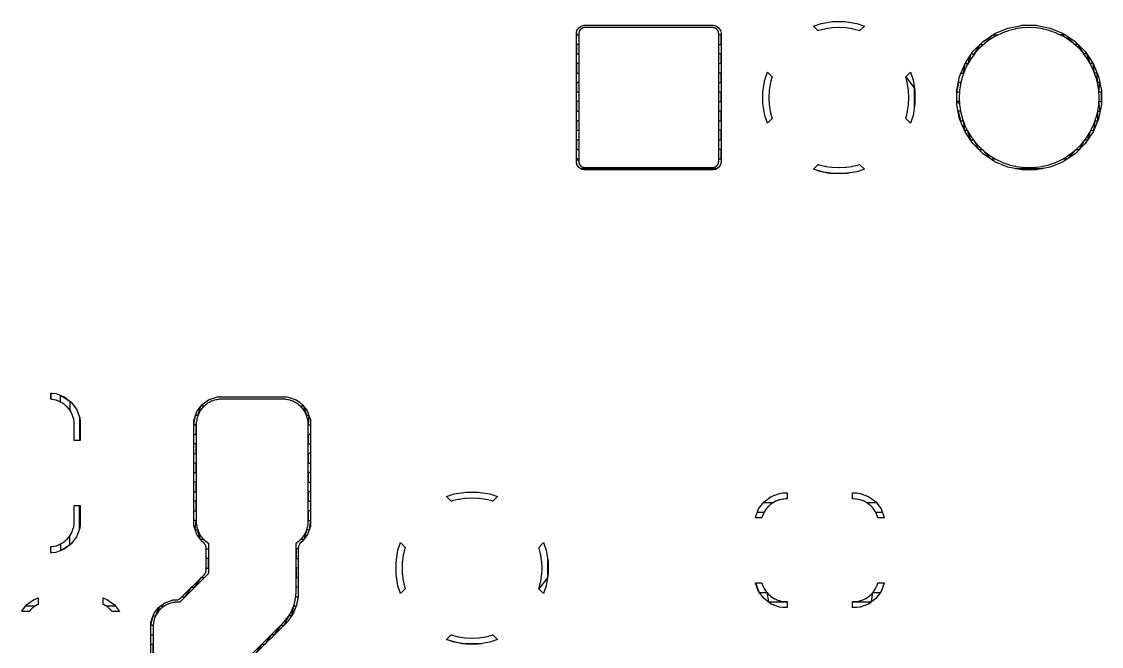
# Model space of a CAD drawing. Header units: metres. Extents: x 141.3 to 191.2, y -114.6 to -61.8.
# Drawn here: x 153.93 to 168.35, y -70.64 to -62.3 of the extents above; entities that cross this region are included whole.
import ezdxf

# ---------------------------------------------------------------- set-up
doc = ezdxf.new("R2010")
doc.units = ezdxf.units.M

msp = doc.modelspace()

# ---------------------------------------------------------------- linework, layer by layer
for points in [[(164.505, -62.357), (164.608, -62.323), (164.766, -62.298), (164.926, -62.298), (165.084, -62.323), (165.187, -62.357), (165.123, -62.42), (165.121, -62.42), (165.121, -62.42), (165.12, -62.419), (165.118, -62.418), (165.115, -62.418), (165.113, -62.417), (165.032, -62.397), (165.03, -62.396), (165.028, -62.396), (165.026, -62.396), (165.024, -62.395), (164.942, -62.383), (164.94, -62.383), (164.938, -62.383), (164.936, -62.382), (164.933, -62.382), (164.85, -62.378), (164.848, -62.378), (164.846, -62.378), (164.844, -62.378), (164.842, -62.378), (164.759, -62.382), (164.756, -62.382), (164.754, -62.383), (164.752, -62.383), (164.75, -62.383), (164.668, -62.395), (164.666, -62.396), (164.664, -62.396), (164.662, -62.396), (164.66, -62.397), (164.579, -62.417), (164.577, -62.418), (164.575, -62.418), (164.573, -62.419), (164.571, -62.42), (164.569, -62.42), (164.505, -62.357)], [(161.34, -62.452), (161.342, -62.445), (161.347, -62.418), (161.373, -62.38), (161.411, -62.354), (161.43, -62.35), (161.445, -62.347), (163.167, -62.347), (163.188, -62.352), (163.201, -62.354), (163.239, -62.38), (163.265, -62.418), (163.272, -62.452), (163.272, -64.174), (163.265, -64.208), (163.252, -64.227), (163.243, -64.24), (163.239, -64.246), (163.201, -64.272), (163.167, -64.279), (161.445, -64.279), (161.411, -64.272), (161.373, -64.246), (161.347, -64.208), (161.34, -64.174), (161.34, -62.452), (161.34, -62.475), (161.371, -62.475), (161.371, -62.602), (161.34, -62.602), (161.34, -62.73), (161.371, -62.73), (161.371, -62.857), (161.34, -62.857), (161.34, -62.985), (161.371, -62.985), (161.371, -63.112), (161.34, -63.112), (161.34, -63.24), (161.371, -63.24), (161.371, -63.367), (161.34, -63.367), (161.34, -63.495), (161.371, -63.495), (161.371, -63.622), (161.34, -63.622), (161.34, -63.75), (161.371, -63.75), (161.371, -63.877), (161.34, -63.877), (161.34, -64.005), (161.371, -64.005), (161.371, -64.132), (161.34, -64.132), (161.371, -64.163), (161.371, -64.165), (161.371, -64.167), (161.371, -64.169), (161.371, -64.171), (161.372, -64.173), (161.372, -64.175), (161.372, -64.178), (161.373, -64.18), (161.373, -64.182), (161.374, -64.184), (161.374, -64.186), (161.375, -64.188), (161.375, -64.19), (161.376, -64.192), (161.377, -64.194), (161.377, -64.196), (161.378, -64.197), (161.379, -64.199), (161.38, -64.201), (161.381, -64.203), (161.382, -64.205), (161.383, -64.207), (161.384, -64.208), (161.385, -64.21), (161.387, -64.212), (161.388, -64.214), (161.389, -64.215), (161.39, -64.217), (161.392, -64.219), (161.393, -64.22), (161.394, -64.222), (161.396, -64.223), (161.397, -64.225), (161.399, -64.226), (161.4, -64.227), (161.402, -64.229), (161.404, -64.23), (161.405, -64.231), (161.407, -64.232), (161.409, -64.234), (161.411, -64.235), (161.412, -64.236), (161.414, -64.237), (161.416, -64.238), (161.418, -64.239), (161.42, -64.24), (161.422, -64.241), (161.423, -64.242), (161.425, -64.242), (161.427, -64.243), (161.429, -64.244), (161.431, -64.244), (161.433, -64.245), (161.435, -64.245), (161.437, -64.246), (161.439, -64.246), (161.441, -64.247), (161.444, -64.247), (161.446, -64.247), (161.448, -64.248), (161.45, -64.248), (161.452, -64.248), (161.454, -64.248), (161.456, -64.248), (163.156, -64.248), (163.158, -64.248), (163.16, -64.248), (163.162, -64.248), (163.164, -64.248), (163.166, -64.247), (163.168, -64.247), (163.171, -64.247), (163.173, -64.246), (163.175, -64.246), (163.177, -64.245), (163.179, -64.245), (163.181, -64.244), (163.183, -64.244), (163.185, -64.243), (163.187, -64.242), (163.189, -64.242), (163.19, -64.241), (163.192, -64.24), (163.194, -64.239), (163.196, -64.238), (163.198, -64.237), (163.2, -64.236), (163.201, -64.235), (163.203, -64.234), (163.205, -64.232), (163.207, -64.231), (163.208, -64.23), (163.21, -64.229), (163.212, -64.227), (163.213, -64.226), (163.215, -64.225), (163.216, -64.223), (163.218, -64.222), (163.219, -64.22), (163.22, -64.219), (163.222, -64.217), (163.223, -64.215), (163.224, -64.214), (163.225, -64.212), (163.227, -64.21), (163.228, -64.208), (163.229, -64.207), (163.23, -64.205), (163.231, -64.203), (163.232, -64.201), (163.233, -64.199), (163.234, -64.197), (163.235, -64.196), (163.235, -64.194), (163.236, -64.192), (163.237, -64.19), (163.237, -64.188), (163.238, -64.186), (163.238, -64.184), (163.239, -64.182), (163.239, -64.18), (163.24, -64.178), (163.24, -64.175), (163.24, -64.173), (163.241, -64.171), (163.241, -64.169), (163.241, -64.167), (163.241, -64.165), (163.241, -64.163), (163.241, -62.463), (163.241, -62.461), (163.241, -62.459), (163.241, -62.457), (163.241, -62.455), (163.24, -62.453), (163.24, -62.451), (163.24, -62.448), (163.239, -62.446), (163.239, -62.444), (163.238, -62.442), (163.238, -62.44), (163.237, -62.438), (163.237, -62.436), (163.236, -62.434), (163.235, -62.432), (163.235, -62.43), (163.234, -62.429), (163.233, -62.427), (163.232, -62.425), (163.231, -62.423), (163.23, -62.421), (163.229, -62.419), (163.228, -62.418), (163.227, -62.416), (163.225, -62.414), (163.224, -62.412), (163.223, -62.411), (163.222, -62.409), (163.22, -62.407), (163.219, -62.406), (163.218, -62.404), (163.216, -62.403), (163.215, -62.401), (163.213, -62.4), (163.212, -62.399), (163.21, -62.397), (163.208, -62.396), (163.207, -62.395), (163.205, -62.394), (163.203, -62.392), (163.201, -62.391), (163.2, -62.39), (163.198, -62.389), (163.196, -62.388), (163.194, -62.387), (163.192, -62.386), (163.19, -62.385), (163.189, -62.384), (163.187, -62.384), (163.185, -62.383), (163.183, -62.382), (163.181, -62.382), (163.179, -62.381), (163.177, -62.381), (163.175, -62.38), (163.173, -62.38), (163.171, -62.379), (163.168, -62.379), (163.166, -62.379), (163.164, -62.378), (163.162, -62.378), (163.16, -62.378), (163.158, -62.378), (163.156, -62.378), (161.456, -62.378), (161.454, -62.378), (161.452, -62.378), (161.45, -62.378), (161.448, -62.378), (161.446, -62.379), (161.444, -62.379), (161.441, -62.379), (161.439, -62.38), (161.437, -62.38), (161.435, -62.381), (161.433, -62.381), (161.431, -62.382), (161.429, -62.382), (161.427, -62.383), (161.425, -62.384), (161.423, -62.384), (161.422, -62.385), (161.42, -62.386), (161.418, -62.387), (161.416, -62.388), (161.414, -62.389), (161.412, -62.39), (161.411, -62.391), (161.409, -62.392), (161.407, -62.394), (161.405, -62.395), (161.404, -62.396), (161.402, -62.397), (161.4, -62.399), (161.399, -62.4), (161.397, -62.401), (161.396, -62.403), (161.394, -62.404), (161.393, -62.406), (161.392, -62.407), (161.39, -62.409), (161.389, -62.411), (161.388, -62.412), (161.387, -62.414), (161.385, -62.416), (161.384, -62.418), (161.383, -62.419), (161.382, -62.421), (161.381, -62.423), (161.38, -62.425), (161.379, -62.427), (161.378, -62.429), (161.377, -62.43), (161.377, -62.432), (161.376, -62.434), (161.375, -62.436), (161.375, -62.438), (161.374, -62.44), (161.374, -62.442), (161.373, -62.444), (161.373, -62.446), (161.372, -62.448), (161.372, -62.451), (161.372, -62.453), (161.371, -62.455), (161.371, -62.457), (161.371, -62.459), (161.371, -62.461), (161.371, -62.463), (161.371, -64.163)], [(166.473, -63.112), (166.441, -63.112), (166.42, -63.218), (166.458, -63.031), (166.53, -62.856), (166.636, -62.698), (166.771, -62.563), (166.929, -62.457), (167.104, -62.385), (167.266, -62.353), (167.291, -62.347), (167.481, -62.347), (167.513, -62.354), (167.668, -62.385), (167.843, -62.457), (167.928, -62.514), (168.001, -62.563), (168.136, -62.698), (168.242, -62.856), (168.314, -63.031), (168.352, -63.218), (168.352, -63.408), (168.314, -63.595), (168.242, -63.77), (168.136, -63.928), (168.001, -64.063), (167.843, -64.169), (167.668, -64.241), (167.481, -64.279), (167.291, -64.279), (167.104, -64.241), (166.929, -64.169), (166.771, -64.063), (166.636, -63.928), (166.53, -63.77), (166.458, -63.595), (166.42, -63.408), (166.42, -63.218), (166.42, -63.24), (166.454, -63.24)], [(166.454, -63.367), (166.42, -63.367), (166.455, -63.4), (166.455, -63.403), (166.456, -63.405), (166.456, -63.407), (166.456, -63.409), (166.468, -63.491), (166.469, -63.493), (166.469, -63.495), (166.469, -63.497), (166.47, -63.499), (166.49, -63.58), (166.491, -63.582), (166.491, -63.584), (166.492, -63.586), (166.493, -63.588), (166.521, -63.667), (166.521, -63.669), (166.522, -63.671), (166.523, -63.673), (166.524, -63.675), (166.56, -63.75), (166.56, -63.752), (166.561, -63.754), (166.562, -63.756), (166.563, -63.757), (166.606, -63.829), (166.607, -63.831), (166.609, -63.832), (166.61, -63.834), (166.611, -63.836), (166.661, -63.903), (166.662, -63.905), (166.663, -63.906), (166.665, -63.908), (166.666, -63.909), (166.722, -63.971), (166.723, -63.973), (166.725, -63.974), (166.726, -63.976), (166.728, -63.977), (166.79, -64.033), (166.791, -64.034), (166.793, -64.036), (166.794, -64.037), (166.796, -64.038), (166.863, -64.088), (166.865, -64.089), (166.867, -64.09), (166.868, -64.092), (166.87, -64.093), (166.942, -64.136), (166.943, -64.137), (166.945, -64.138), (166.947, -64.139), (166.949, -64.139), (167.024, -64.175), (167.026, -64.176), (167.028, -64.177), (167.03, -64.178), (167.032, -64.178), (167.111, -64.206), (167.111, -64.206), (167.112, -64.207), (167.114, -64.208), (167.117, -64.208), (167.119, -64.209), (167.2, -64.229), (167.202, -64.23), (167.204, -64.23), (167.206, -64.23), (167.208, -64.231), (167.29, -64.243), (167.292, -64.243), (167.294, -64.243), (167.296, -64.244), (167.299, -64.244), (167.382, -64.248), (167.384, -64.248), (167.386, -64.248), (167.388, -64.248), (167.39, -64.248), (167.473, -64.244), (167.476, -64.244), (167.478, -64.243), (167.48, -64.243), (167.482, -64.243), (167.564, -64.231), (167.566, -64.23), (167.568, -64.23), (167.57, -64.23), (167.572, -64.229), (167.653, -64.209), (167.655, -64.208), (167.657, -64.208), (167.659, -64.207), (167.661, -64.206), (167.74, -64.178), (167.742, -64.178), (167.744, -64.177), (167.746, -64.176), (167.748, -64.175), (167.823, -64.139), (167.825, -64.139), (167.827, -64.138), (167.829, -64.137), (167.83, -64.136), (167.902, -64.093), (167.904, -64.092), (167.905, -64.09), (167.907, -64.089), (167.909, -64.088), (167.976, -64.038), (167.978, -64.037), (167.979, -64.036), (167.981, -64.034), (167.982, -64.033), (168.044, -63.977), (168.046, -63.976), (168.047, -63.974), (168.049, -63.973), (168.05, -63.971), (168.106, -63.909), (168.107, -63.908), (168.109, -63.906), (168.11, -63.905), (168.111, -63.903), (168.161, -63.836), (168.162, -63.834), (168.163, -63.832), (168.165, -63.831), (168.166, -63.829), (168.209, -63.757), (168.21, -63.756), (168.211, -63.754), (168.212, -63.752), (168.212, -63.75), (168.248, -63.675), (168.249, -63.673), (168.25, -63.671), (168.251, -63.669), (168.251, -63.667), (168.279, -63.588), (168.279, -63.588), (168.279, -63.588), (168.28, -63.586), (168.281, -63.584), (168.281, -63.582), (168.282, -63.58), (168.302, -63.499), (168.303, -63.497), (168.303, -63.495), (168.303, -63.493), (168.304, -63.491), (168.316, -63.409), (168.316, -63.407), (168.316, -63.405), (168.317, -63.403), (168.317, -63.4), (168.321, -63.317), (168.321, -63.315), (168.321, -63.313), (168.321, -63.311), (168.321, -63.309), (168.317, -63.226), (168.317, -63.223), (168.316, -63.221), (168.316, -63.219), (168.316, -63.217), (168.304, -63.135), (168.303, -63.133), (168.303, -63.131), (168.303, -63.129), (168.302, -63.127), (168.282, -63.046), (168.281, -63.044), (168.281, -63.042), (168.28, -63.04), (168.279, -63.038), (168.251, -62.959), (168.251, -62.957), (168.25, -62.955), (168.249, -62.953), (168.248, -62.951), (168.212, -62.876), (168.212, -62.874), (168.211, -62.872), (168.21, -62.87), (168.209, -62.869), (168.166, -62.797), (168.165, -62.795), (168.163, -62.794), (168.162, -62.792), (168.161, -62.79), (168.111, -62.723), (168.11, -62.721), (168.109, -62.72), (168.107, -62.718), (168.106, -62.717), (168.05, -62.655), (168.049, -62.653), (168.047, -62.652), (168.046, -62.65), (168.044, -62.649), (167.982, -62.593), (167.981, -62.592), (167.979, -62.59), (167.978, -62.589), (167.976, -62.588), (167.909, -62.538), (167.907, -62.537), (167.905, -62.536), (167.904, -62.534), (167.902, -62.533), (167.83, -62.49), (167.829, -62.489), (167.827, -62.488), (167.825, -62.487), (167.823, -62.487), (167.748, -62.451), (167.746, -62.45), (167.744, -62.449), (167.742, -62.448), (167.74, -62.448), (167.661, -62.42), (167.661, -62.42), (167.661, -62.42), (167.659, -62.419), (167.657, -62.418), (167.655, -62.418), (167.653, -62.417), (167.572, -62.397), (167.57, -62.396), (167.568, -62.396), (167.566, -62.396), (167.564, -62.395), (167.482, -62.383), (167.48, -62.383), (167.478, -62.383), (167.476, -62.382), (167.473, -62.382), (167.39, -62.378), (167.388, -62.378), (167.386, -62.378), (167.384, -62.378), (167.382, -62.378), (167.299, -62.382), (167.296, -62.382), (167.294, -62.383), (167.292, -62.383), (167.29, -62.383), (167.208, -62.395), (167.206, -62.396), (167.204, -62.396), (167.202, -62.396), (167.2, -62.397), (167.119, -62.417), (167.117, -62.418), (167.115, -62.418), (167.113, -62.419), (167.111, -62.42), (167.032, -62.448), (167.03, -62.448), (167.028, -62.449), (167.026, -62.45), (167.024, -62.451), (166.949, -62.487), (166.947, -62.487), (166.945, -62.488), (166.943, -62.489), (166.942, -62.49), (166.87, -62.533), (166.868, -62.534), (166.867, -62.536), (166.865, -62.537), (166.863, -62.538), (166.796, -62.588), (166.794, -62.589), (166.793, -62.59), (166.791, -62.592), (166.79, -62.593), (166.728, -62.649), (166.726, -62.65), (166.725, -62.652), (166.723, -62.653), (166.722, -62.655), (166.666, -62.717), (166.665, -62.718), (166.663, -62.72), (166.662, -62.721), (166.661, -62.723), (166.611, -62.79), (166.61, -62.792), (166.609, -62.794), (166.607, -62.795), (166.606, -62.797), (166.563, -62.869), (166.562, -62.87), (166.561, -62.872), (166.56, -62.874), (166.56, -62.876), (166.524, -62.951), (166.523, -62.953), (166.522, -62.955), (166.521, -62.957), (166.521, -62.959), (166.493, -63.038), (166.493, -63.038), (166.492, -63.039), (166.491, -63.041), (166.491, -63.044), (166.49, -63.046), (166.47, -63.127), (166.469, -63.129), (166.469, -63.131), (166.469, -63.133), (166.468, -63.135), (166.456, -63.217), (166.456, -63.219), (166.456, -63.221), (166.455, -63.223), (166.455, -63.226), (166.451, -63.309), (166.451, -63.311), (166.451, -63.313), (166.451, -63.315), (166.451, -63.317), (166.455, -63.4)], [(163.241, -64.132), (163.272, -64.132), (163.272, -64.005), (163.241, -64.005), (163.241, -63.877), (163.272, -63.877), (163.272, -63.75), (163.241, -63.75), (163.241, -63.622), (163.272, -63.622), (163.272, -63.495), (163.241, -63.495), (163.241, -63.367), (163.272, -63.367), (163.272, -63.24), (163.241, -63.24), (163.241, -63.112), (163.272, -63.112), (163.272, -62.985), (163.241, -62.985), (163.241, -62.857), (163.272, -62.857), (163.272, -62.73), (163.241, -62.73), (163.241, -62.602), (163.272, -62.602), (163.272, -62.475), (163.241, -62.475)], [(166.477, -62.985), (166.511, -62.985), (166.53, -62.857), (166.57, -62.857), (166.614, -62.73), (166.656, -62.73), (166.731, -62.602), (166.779, -62.602), (166.902, -62.475), (166.973, -62.475)], [(167.835, -64.132), (167.897, -64.132), (168.013, -64.005), (168.059, -64.005), (168.13, -63.877), (168.17, -63.877), (168.212, -63.75), (168.25, -63.75), (168.267, -63.622), (168.303, -63.622), (168.303, -63.495), (168.334, -63.495), (168.318, -63.367), (168.352, -63.367), (168.352, -63.24), (168.318, -63.24), (168.331, -63.112), (168.299, -63.112), (168.295, -62.985), (168.261, -62.985), (168.242, -62.857), (168.202, -62.857), (168.158, -62.73), (168.116, -62.73), (168.041, -62.602), (167.993, -62.602), (167.87, -62.475), (167.799, -62.475)], [(163.89, -63.654), (163.856, -63.551), (163.831, -63.393), (163.831, -63.233), (163.856, -63.075), (163.89, -62.972), (163.953, -63.036), (163.953, -63.038), (163.953, -63.038), (163.953, -63.038), (163.952, -63.04), (163.951, -63.042), (163.951, -63.044), (163.95, -63.046), (163.93, -63.127), (163.929, -63.129), (163.929, -63.131), (163.929, -63.133), (163.928, -63.135), (163.916, -63.217), (163.916, -63.219), (163.916, -63.221), (163.915, -63.223), (163.915, -63.226), (163.911, -63.309), (163.911, -63.311), (163.911, -63.313), (163.911, -63.315), (163.911, -63.317), (163.915, -63.4), (163.915, -63.403), (163.916, -63.405), (163.916, -63.407), (163.916, -63.409), (163.928, -63.491), (163.929, -63.493), (163.929, -63.495), (163.929, -63.497), (163.93, -63.499), (163.95, -63.58), (163.951, -63.582), (163.951, -63.584), (163.952, -63.586), (163.953, -63.588), (163.953, -63.59), (163.89, -63.654)], [(165.739, -63.036), (165.802, -62.972), (165.836, -63.075), (165.859, -63.223), (165.86, -63.224), (165.861, -63.233), (165.861, -63.393), (165.836, -63.551), (165.802, -63.654), (165.739, -63.59), (165.739, -63.588), (165.739, -63.588), (165.74, -63.587), (165.741, -63.585), (165.741, -63.582), (165.742, -63.58), (165.762, -63.499), (165.763, -63.497), (165.763, -63.495), (165.763, -63.493), (165.764, -63.491), (165.776, -63.409), (165.776, -63.407), (165.776, -63.405), (165.777, -63.403), (165.777, -63.4), (165.781, -63.317), (165.781, -63.315), (165.781, -63.313), (165.781, -63.311), (165.781, -63.309), (165.777, -63.226), (165.777, -63.223), (165.776, -63.221), (165.776, -63.219), (165.776, -63.217), (165.764, -63.135), (165.763, -63.133), (165.763, -63.131), (165.763, -63.129), (165.762, -63.127), (165.742, -63.046), (165.741, -63.044), (165.741, -63.042), (165.74, -63.04), (165.739, -63.038), (165.739, -63.036), (165.853, -63.183), (165.853, -63.443)], [(166.469, -63.495), (166.438, -63.495), (166.469, -63.622), (166.505, -63.622), (166.522, -63.75), (166.56, -63.75), (166.602, -63.877), (166.642, -63.877), (166.713, -64.005), (166.759, -64.005), (166.875, -64.132), (166.937, -64.132)], [(161.393, -64.26), (163.219, -64.26)], [(164.505, -64.269), (164.569, -64.206), (164.571, -64.206), (164.571, -64.206), (164.571, -64.206), (164.573, -64.207), (164.575, -64.208), (164.577, -64.208), (164.579, -64.209), (164.66, -64.229), (164.662, -64.23), (164.664, -64.23), (164.666, -64.23), (164.668, -64.231), (164.75, -64.243), (164.752, -64.243), (164.754, -64.243), (164.756, -64.244), (164.759, -64.244), (164.842, -64.248), (164.844, -64.248), (164.846, -64.248), (164.848, -64.248), (164.85, -64.248), (164.933, -64.244), (164.936, -64.244), (164.938, -64.243), (164.94, -64.243), (164.942, -64.243), (165.024, -64.231), (165.026, -64.23), (165.028, -64.23), (165.03, -64.23), (165.032, -64.229), (165.113, -64.209), (165.115, -64.208), (165.117, -64.208), (165.119, -64.207), (165.121, -64.206), (165.123, -64.206), (165.187, -64.269), (165.084, -64.303), (164.926, -64.328), (164.766, -64.328), (164.608, -64.303), (164.505, -64.269), (164.716, -64.32), (164.976, -64.32)], [(167.198, -64.26), (167.574, -64.26)], [(154.32, -67.261), (154.32, -67.342), (154.32, -67.342), (154.32, -67.261), (154.341, -67.261), (154.386, -67.266), (154.499, -67.308), (154.594, -67.38), (154.666, -67.475), (154.708, -67.588), (154.713, -67.633), (154.713, -67.891), (154.633, -67.891), (154.633, -67.676), (154.633, -67.674), (154.633, -67.672), (154.632, -67.647), (154.632, -67.645), (154.631, -67.643), (154.631, -67.641), (154.631, -67.639), (154.627, -67.615), (154.627, -67.613), (154.627, -67.611), (154.626, -67.609), (154.626, -67.607), (154.62, -67.583), (154.619, -67.581), (154.619, -67.579), (154.618, -67.577), (154.617, -67.575), (154.609, -67.552), (154.608, -67.55), (154.607, -67.548), (154.607, -67.546), (154.606, -67.544), (154.595, -67.522), (154.594, -67.52), (154.593, -67.518), (154.592, -67.516), (154.591, -67.514), (154.579, -67.493), (154.578, -67.492), (154.577, -67.49), (154.575, -67.488), (154.574, -67.486), (154.56, -67.467), (154.558, -67.465), (154.557, -67.463), (154.556, -67.462), (154.554, -67.46), (154.538, -67.442), (154.536, -67.441), (154.535, -67.439), (154.533, -67.438), (154.532, -67.436), (154.514, -67.42), (154.512, -67.418), (154.511, -67.417), (154.509, -67.416), (154.507, -67.414), (154.488, -67.4), (154.486, -67.399), (154.484, -67.397), (154.482, -67.396), (154.481, -67.395), (154.46, -67.383), (154.458, -67.382), (154.456, -67.381), (154.454, -67.38), (154.452, -67.379), (154.43, -67.368), (154.428, -67.367), (154.426, -67.367), (154.424, -67.366), (154.422, -67.365), (154.399, -67.357), (154.399, -67.357), (154.397, -67.356), (154.395, -67.355), (154.393, -67.355), (154.391, -67.354), (154.367, -67.348), (154.365, -67.348), (154.363, -67.347), (154.361, -67.347), (154.359, -67.347), (154.335, -67.343), (154.333, -67.343), (154.331, -67.343), (154.329, -67.342), (154.327, -67.342), (154.32, -67.342)], [(154.448, -67.377), (154.448, -67.289), (154.575, -67.365), (154.575, -67.488)], [(155.657, -70.898), (155.657, -70.326), (155.658, -70.316), (155.659, -70.31), (155.666, -70.29), (155.695, -70.208), (155.758, -70.122), (155.844, -70.059), (155.946, -70.023), (155.952, -70.022), (155.962, -70.021), (155.991, -70.021), (155.993, -70.021), (155.995, -70.021), (155.997, -70.021), (155.999, -70.021), (156.001, -70.021), (156.003, -70.021), (156.005, -70.02), (156.007, -70.02), (156.009, -70.019), (156.011, -70.019), (156.013, -70.018), (156.015, -70.018), (156.017, -70.017), (156.019, -70.017), (156.021, -70.016), (156.023, -70.015), (156.031, -70.012), (156.033, -70.011), (156.035, -70.01), (156.037, -70.009), (156.039, -70.008), (156.041, -70.007), (156.042, -70.006), (156.044, -70.005), (156.046, -70.004), (156.048, -70.003), (156.049, -70.001), (156.051, -70), (156.053, -69.999), (156.054, -69.997), (156.056, -69.996), (156.057, -69.995), (156.059, -69.993), (156.367, -69.685), (156.368, -69.684), (156.37, -69.682), (156.371, -69.681), (156.372, -69.679), (156.374, -69.678), (156.375, -69.676), (156.376, -69.674), (156.377, -69.672), (156.378, -69.671), (156.38, -69.669), (156.381, -69.667), (156.382, -69.665), (156.383, -69.663), (156.383, -69.662), (156.384, -69.66), (156.385, -69.658), (156.389, -69.65), (156.389, -69.648), (156.39, -69.646), (156.391, -69.644), (156.391, -69.642), (156.392, -69.64), (156.392, -69.638), (156.393, -69.636), (156.393, -69.634), (156.394, -69.632), (156.394, -69.63), (156.394, -69.627), (156.395, -69.625), (156.395, -69.623), (156.395, -69.621), (156.395, -69.619), (156.395, -69.617), (156.395, -69.329), (156.395, -69.327), (156.395, -69.325), (156.395, -69.323), (156.395, -69.321), (156.394, -69.319), (156.394, -69.317), (156.394, -69.315), (156.394, -69.313), (156.393, -69.311), (156.393, -69.309), (156.392, -69.307), (156.392, -69.305), (156.391, -69.303), (156.391, -69.301), (156.39, -69.299), (156.389, -69.297), (156.388, -69.295), (156.388, -69.293), (156.387, -69.291), (156.386, -69.289), (156.385, -69.287), (156.384, -69.285), (156.383, -69.284), (156.378, -69.276), (156.377, -69.274), (156.376, -69.273), (156.375, -69.271), (156.373, -69.269), (156.372, -69.267), (156.371, -69.266), (156.37, -69.264), (156.368, -69.263), (156.367, -69.261), (156.365, -69.26), (156.364, -69.258), (156.362, -69.257), (156.361, -69.255), (156.359, -69.254), (156.357, -69.253), (156.356, -69.252), (156.337, -69.237), (156.271, -69.149), (156.234, -69.042), (156.232, -69.026), (156.232, -67.626), (156.234, -67.61), (156.271, -67.503), (156.337, -67.415), (156.425, -67.349), (156.532, -67.312), (156.548, -67.31), (157.473, -67.31), (157.489, -67.312), (157.596, -67.349), (157.64, -67.382), (157.684, -67.415), (157.736, -67.484), (157.75, -67.503), (157.782, -67.597), (157.787, -67.61), (157.789, -67.626), (157.789, -69.026), (157.787, -69.042), (157.75, -69.149), (157.684, -69.237), (157.665, -69.252), (157.665, -69.252), (157.664, -69.253), (157.662, -69.254), (157.66, -69.255), (157.659, -69.257), (157.657, -69.258), (157.656, -69.259), (157.654, -69.261), (157.653, -69.262), (157.651, -69.264), (157.65, -69.265), (157.649, -69.267), (157.647, -69.269), (157.646, -69.27), (157.645, -69.272), (157.644, -69.274), (157.643, -69.276), (157.641, -69.277), (157.64, -69.279), (157.639, -69.281), (157.638, -69.283), (157.638, -69.285), (157.637, -69.287), (157.636, -69.289), (157.632, -69.297), (157.632, -69.299), (157.631, -69.301), (157.63, -69.302), (157.63, -69.304), (157.629, -69.306), (157.629, -69.309), (157.628, -69.311), (157.628, -69.313), (157.627, -69.315), (157.627, -69.317), (157.627, -69.319), (157.626, -69.321), (157.626, -69.323), (157.626, -69.325), (157.626, -69.327), (157.626, -69.329), (157.626, -69.973), (157.602, -70.092), (157.556, -70.204), (157.509, -70.275), (157.489, -70.304), (156.992, -70.801)], [(156.933, -70.817), (157.424, -70.326), (157.426, -70.324), (157.427, -70.323), (157.46, -70.286), (157.462, -70.285), (157.463, -70.283), (157.464, -70.282), (157.465, -70.28), (157.495, -70.241), (157.496, -70.239), (157.497, -70.237), (157.498, -70.235), (157.499, -70.234), (157.525, -70.192), (157.526, -70.19), (157.527, -70.188), (157.528, -70.186), (157.529, -70.184), (157.55, -70.14), (157.55, -70.138), (157.551, -70.136), (157.552, -70.134), (157.553, -70.132), (157.569, -70.086), (157.569, -70.086), (157.569, -70.086), (157.57, -70.084), (157.571, -70.082), (157.571, -70.08), (157.572, -70.078), (157.584, -70.03), (157.584, -70.028), (157.585, -70.026), (157.585, -70.024), (157.585, -70.022), (157.592, -69.974), (157.593, -69.971), (157.593, -69.969), (157.593, -69.967), (157.593, -69.965), (157.596, -69.916), (157.596, -69.914), (157.596, -69.912), (157.596, -69.263), (157.606, -69.257), (157.607, -69.256), (157.609, -69.255), (157.611, -69.253), (157.613, -69.252), (157.632, -69.238), (157.634, -69.236), (157.636, -69.235), (157.637, -69.234), (157.639, -69.232), (157.657, -69.216), (157.658, -69.214), (157.66, -69.213), (157.661, -69.211), (157.663, -69.21), (157.679, -69.192), (157.681, -69.19), (157.682, -69.189), (157.683, -69.187), (157.685, -69.185), (157.699, -69.166), (157.7, -69.164), (157.702, -69.162), (157.703, -69.16), (157.704, -69.159), (157.716, -69.138), (157.717, -69.136), (157.718, -69.134), (157.719, -69.132), (157.72, -69.13), (157.731, -69.108), (157.732, -69.106), (157.732, -69.104), (157.733, -69.102), (157.734, -69.1), (157.742, -69.077), (157.742, -69.077), (157.742, -69.077), (157.743, -69.075), (157.744, -69.073), (157.744, -69.071), (157.745, -69.069), (157.751, -69.045), (157.751, -69.043), (157.752, -69.041), (157.752, -69.039), (157.752, -69.037), (157.756, -69.013), (157.756, -69.011), (157.756, -69.009), (157.757, -69.007), (157.757, -69.005), (157.758, -68.98), (157.758, -68.978), (157.758, -68.976), (157.758, -67.676), (157.758, -67.674), (157.758, -67.672), (157.757, -67.647), (157.757, -67.645), (157.756, -67.643), (157.756, -67.641), (157.756, -67.639), (157.752, -67.615), (157.752, -67.613), (157.752, -67.611), (157.751, -67.609), (157.751, -67.607), (157.745, -67.583), (157.744, -67.581), (157.744, -67.579), (157.743, -67.577), (157.742, -67.575), (157.734, -67.552), (157.733, -67.55), (157.732, -67.548), (157.732, -67.546), (157.731, -67.544), (157.72, -67.522), (157.719, -67.52), (157.718, -67.518), (157.717, -67.516), (157.716, -67.514), (157.704, -67.493), (157.703, -67.492), (157.702, -67.49), (157.7, -67.488), (157.699, -67.486), (157.685, -67.467), (157.683, -67.465), (157.682, -67.463), (157.681, -67.462), (157.679, -67.46), (157.663, -67.442), (157.661, -67.441), (157.66, -67.439), (157.658, -67.438), (157.657, -67.436), (157.639, -67.42), (157.637, -67.418), (157.636, -67.417), (157.634, -67.416), (157.632, -67.414), (157.613, -67.4), (157.611, -67.399), (157.609, -67.397), (157.607, -67.396), (157.606, -67.395), (157.585, -67.383), (157.583, -67.382), (157.581, -67.381), (157.579, -67.38), (157.577, -67.379), (157.555, -67.368), (157.553, -67.367), (157.551, -67.367), (157.549, -67.366), (157.547, -67.365), (157.524, -67.357), (157.524, -67.357), (157.522, -67.356), (157.52, -67.355), (157.518, -67.355), (157.516, -67.354), (157.492, -67.348), (157.49, -67.348), (157.488, -67.347), (157.486, -67.347), (157.484, -67.347), (157.46, -67.343), (157.458, -67.343), (157.456, -67.343), (157.454, -67.342), (157.452, -67.342), (157.427, -67.341), (157.425, -67.341), (157.423, -67.341), (156.598, -67.341), (156.596, -67.341), (156.594, -67.341), (156.569, -67.342), (156.567, -67.342), (156.565, -67.343), (156.563, -67.343), (156.561, -67.343), (156.537, -67.347), (156.535, -67.347), (156.533, -67.347), (156.531, -67.348), (156.529, -67.348), (156.505, -67.354), (156.503, -67.355), (156.501, -67.355), (156.499, -67.356), (156.497, -67.357), (156.474, -67.365), (156.472, -67.366), (156.47, -67.367), (156.468, -67.367), (156.466, -67.368), (156.444, -67.379), (156.442, -67.38), (156.44, -67.381), (156.438, -67.382), (156.436, -67.383), (156.415, -67.395), (156.414, -67.396), (156.412, -67.397), (156.41, -67.399), (156.408, -67.4), (156.389, -67.414), (156.387, -67.416), (156.385, -67.417), (156.384, -67.418), (156.382, -67.42), (156.364, -67.436), (156.363, -67.438), (156.361, -67.439), (156.36, -67.441), (156.358, -67.442), (156.342, -67.46), (156.34, -67.462), (156.339, -67.463), (156.338, -67.465), (156.336, -67.467), (156.322, -67.486), (156.321, -67.488), (156.319, -67.49), (156.318, -67.492), (156.317, -67.493), (156.305, -67.514), (156.304, -67.516), (156.303, -67.518), (156.302, -67.52), (156.301, -67.522), (156.29, -67.544), (156.289, -67.546), (156.289, -67.548), (156.288, -67.55), (156.287, -67.552), (156.279, -67.575), (156.279, -67.575), (156.278, -67.577), (156.277, -67.579), (156.277, -67.581), (156.276, -67.583), (156.27, -67.607), (156.27, -67.609), (156.269, -67.611), (156.269, -67.613), (156.269, -67.615), (156.265, -67.639), (156.265, -67.641), (156.265, -67.643), (156.264, -67.645), (156.264, -67.647), (156.263, -67.672), (156.263, -67.674), (156.263, -67.676), (156.263, -68.976), (156.263, -68.978), (156.263, -68.98), (156.264, -69.005), (156.264, -69.007), (156.265, -69.009), (156.265, -69.011), (156.265, -69.013), (156.269, -69.037), (156.269, -69.039), (156.269, -69.041), (156.27, -69.043), (156.27, -69.045), (156.276, -69.069), (156.277, -69.071), (156.277, -69.073), (156.278, -69.075), (156.279, -69.077), (156.287, -69.1), (156.288, -69.102), (156.289, -69.104), (156.289, -69.106), (156.29, -69.108), (156.301, -69.13), (156.302, -69.132), (156.303, -69.134), (156.304, -69.136), (156.305, -69.138), (156.317, -69.159), (156.318, -69.16), (156.319, -69.162), (156.321, -69.164), (156.322, -69.166), (156.336, -69.185), (156.338, -69.187), (156.339, -69.189), (156.34, -69.19), (156.342, -69.192), (156.358, -69.21), (156.36, -69.211), (156.361, -69.213), (156.363, -69.214), (156.364, -69.216), (156.382, -69.232), (156.384, -69.234), (156.385, -69.235), (156.387, -69.236), (156.389, -69.238), (156.408, -69.252), (156.41, -69.253), (156.412, -69.255), (156.414, -69.256), (156.415, -69.257), (156.425, -69.263), (156.425, -69.67), (156.043, -70.052), (156.01, -70.052), (156.008, -70.052), (156.006, -70.052), (155.983, -70.053), (155.981, -70.053), (155.979, -70.054), (155.977, -70.054), (155.975, -70.054), (155.952, -70.057), (155.95, -70.058), (155.948, -70.058), (155.946, -70.059), (155.944, -70.059), (155.921, -70.065), (155.919, -70.065), (155.917, -70.066), (155.915, -70.067), (155.913, -70.067), (155.891, -70.075), (155.889, -70.076), (155.887, -70.077), (155.885, -70.077), (155.883, -70.078), (155.862, -70.088), (155.86, -70.089), (155.858, -70.09), (155.857, -70.091), (155.855, -70.092), (155.835, -70.104), (155.833, -70.105), (155.831, -70.106), (155.83, -70.108), (155.828, -70.109), (155.809, -70.123), (155.808, -70.124), (155.806, -70.125), (155.804, -70.127), (155.803, -70.128), (155.785, -70.144), (155.784, -70.145), (155.782, -70.146), (155.781, -70.148), (155.78, -70.149), (155.764, -70.167), (155.763, -70.168), (155.761, -70.17), (155.76, -70.172), (155.759, -70.173), (155.745, -70.192), (155.744, -70.194), (155.742, -70.195), (155.741, -70.197), (155.74, -70.199), (155.728, -70.219), (155.727, -70.221), (155.726, -70.222), (155.725, -70.224), (155.724, -70.226), (155.714, -70.247), (155.713, -70.249), (155.713, -70.251), (155.712, -70.253), (155.711, -70.255), (155.703, -70.277), (155.703, -70.277), (155.703, -70.279), (155.702, -70.281), (155.701, -70.283), (155.701, -70.285), (155.695, -70.308), (155.695, -70.31), (155.694, -70.312), (155.694, -70.314), (155.693, -70.316), (155.69, -70.339), (155.69, -70.341), (155.69, -70.343), (155.689, -70.345), (155.689, -70.347), (155.688, -70.37), (155.688, -70.372), (155.688, -70.375), (155.688, -70.849)], [(156.362, -69.214), (156.319, -69.214), (156.282, -69.086), (156.249, -69.086), (156.263, -68.959), (156.232, -68.959), (156.232, -68.831), (156.263, -68.831), (156.263, -68.704), (156.232, -68.704), (156.232, -68.576), (156.263, -68.576), (156.263, -68.449), (156.232, -68.449), (156.232, -68.321), (156.263, -68.321), (156.263, -68.194), (156.232, -68.194), (156.232, -68.066), (156.263, -68.066), (156.263, -67.939), (156.232, -67.939), (156.232, -67.811), (156.263, -67.811), (156.263, -67.684), (156.232, -67.684), (156.253, -67.556), (156.285, -67.556), (156.326, -67.429), (156.373, -67.429)], [(157.648, -67.429), (157.695, -67.429), (157.736, -67.556), (157.768, -67.556), (157.758, -67.684), (157.789, -67.684), (157.789, -67.811), (157.758, -67.811), (157.758, -67.939), (157.789, -67.939), (157.789, -68.066), (157.758, -68.066), (157.758, -68.194), (157.789, -68.194), (157.789, -68.321), (157.758, -68.321), (157.758, -68.449), (157.789, -68.449), (157.789, -68.576), (157.758, -68.576), (157.758, -68.704), (157.789, -68.704), (157.789, -68.831), (157.758, -68.831), (157.758, -68.959), (157.789, -68.959), (157.772, -69.086), (157.739, -69.086), (157.702, -69.214), (157.659, -69.214)], [(154.703, -67.574), (154.703, -67.891)], [(159.605, -68.64), (159.708, -68.606), (159.866, -68.581), (160.026, -68.581), (160.184, -68.606), (160.287, -68.64), (160.223, -68.703), (160.221, -68.703), (160.221, -68.703), (160.22, -68.702), (160.218, -68.701), (160.215, -68.701), (160.213, -68.7), (160.132, -68.68), (160.13, -68.679), (160.128, -68.679), (160.126, -68.679), (160.124, -68.678), (160.042, -68.666), (160.04, -68.666), (160.038, -68.666), (160.036, -68.665), (160.033, -68.665), (159.95, -68.661), (159.948, -68.661), (159.946, -68.661), (159.944, -68.661), (159.942, -68.661), (159.859, -68.665), (159.856, -68.665), (159.854, -68.666), (159.852, -68.666), (159.85, -68.666), (159.768, -68.678), (159.766, -68.679), (159.764, -68.679), (159.762, -68.679), (159.76, -68.68), (159.679, -68.7), (159.677, -68.701), (159.675, -68.701), (159.673, -68.702), (159.671, -68.703), (159.669, -68.703), (159.605, -68.64)], [(163.731, -68.923), (163.732, -68.92), (163.774, -68.807), (163.846, -68.712), (163.941, -68.64), (164.054, -68.598), (164.099, -68.593), (164.157, -68.593), (164.157, -68.673), (164.142, -68.673), (164.14, -68.673), (164.138, -68.673), (164.113, -68.674), (164.111, -68.674), (164.109, -68.675), (164.107, -68.675), (164.105, -68.675), (164.081, -68.679), (164.079, -68.679), (164.077, -68.679), (164.075, -68.68), (164.073, -68.68), (164.049, -68.686), (164.047, -68.687), (164.045, -68.687), (164.043, -68.688), (164.041, -68.689), (164.018, -68.697), (164.016, -68.698), (164.014, -68.699), (164.012, -68.699), (164.01, -68.7), (163.988, -68.711), (163.986, -68.712), (163.984, -68.713), (163.982, -68.714), (163.98, -68.715), (163.959, -68.727), (163.958, -68.728), (163.956, -68.729), (163.954, -68.731), (163.952, -68.732), (163.933, -68.746), (163.931, -68.748), (163.929, -68.749), (163.928, -68.75), (163.926, -68.752), (163.908, -68.768), (163.907, -68.77), (163.905, -68.771), (163.904, -68.773), (163.902, -68.774), (163.886, -68.792), (163.884, -68.794), (163.883, -68.795), (163.882, -68.797), (163.88, -68.799), (163.866, -68.818), (163.865, -68.82), (163.863, -68.822), (163.862, -68.824), (163.861, -68.825), (163.849, -68.846), (163.848, -68.848), (163.847, -68.85), (163.846, -68.852), (163.845, -68.854), (163.834, -68.876), (163.833, -68.878), (163.833, -68.88), (163.832, -68.882), (163.831, -68.884), (163.823, -68.907), (163.823, -68.907), (163.823, -68.907), (163.822, -68.909), (163.821, -68.911), (163.821, -68.913), (163.82, -68.915), (163.818, -68.923), (163.731, -68.923)], [(165.027, -68.673), (165.027, -68.593), (165.085, -68.593), (165.13, -68.598), (165.243, -68.64), (165.338, -68.712), (165.41, -68.807), (165.452, -68.92), (165.453, -68.923), (165.366, -68.923), (165.364, -68.915), (165.363, -68.913), (165.363, -68.911), (165.362, -68.909), (165.361, -68.907), (165.353, -68.884), (165.352, -68.882), (165.351, -68.88), (165.351, -68.878), (165.35, -68.876), (165.339, -68.854), (165.338, -68.852), (165.337, -68.85), (165.336, -68.848), (165.335, -68.846), (165.323, -68.825), (165.322, -68.824), (165.321, -68.822), (165.319, -68.82), (165.318, -68.818), (165.304, -68.799), (165.302, -68.797), (165.301, -68.795), (165.3, -68.794), (165.298, -68.792), (165.282, -68.774), (165.28, -68.773), (165.279, -68.771), (165.277, -68.77), (165.276, -68.768), (165.258, -68.752), (165.256, -68.75), (165.255, -68.749), (165.253, -68.748), (165.251, -68.746), (165.232, -68.732), (165.23, -68.731), (165.228, -68.729), (165.226, -68.728), (165.225, -68.727), (165.204, -68.715), (165.202, -68.714), (165.2, -68.713), (165.198, -68.712), (165.196, -68.711), (165.174, -68.7), (165.172, -68.699), (165.17, -68.699), (165.168, -68.698), (165.166, -68.697), (165.143, -68.689), (165.143, -68.689), (165.141, -68.688), (165.139, -68.687), (165.137, -68.687), (165.135, -68.686), (165.111, -68.68), (165.109, -68.68), (165.107, -68.679), (165.105, -68.679), (165.103, -68.679), (165.079, -68.675), (165.077, -68.675), (165.075, -68.675), (165.073, -68.674), (165.071, -68.674), (165.046, -68.673), (165.044, -68.673), (165.042, -68.673), (165.027, -68.673)], [(154.32, -69.31), (154.327, -69.31), (154.329, -69.31), (154.331, -69.309), (154.333, -69.309), (154.335, -69.309), (154.359, -69.305), (154.361, -69.305), (154.363, -69.305), (154.365, -69.304), (154.367, -69.304), (154.391, -69.298), (154.393, -69.297), (154.395, -69.297), (154.397, -69.296), (154.399, -69.295), (154.422, -69.287), (154.424, -69.286), (154.426, -69.285), (154.428, -69.285), (154.43, -69.284), (154.452, -69.273), (154.454, -69.272), (154.456, -69.271), (154.458, -69.27), (154.46, -69.269), (154.481, -69.257), (154.482, -69.256), (154.484, -69.255), (154.486, -69.253), (154.488, -69.252), (154.507, -69.238), (154.509, -69.236), (154.511, -69.235), (154.512, -69.234), (154.514, -69.232), (154.532, -69.216), (154.533, -69.214), (154.535, -69.213), (154.536, -69.211), (154.538, -69.21), (154.554, -69.192), (154.556, -69.19), (154.557, -69.189), (154.558, -69.187), (154.56, -69.185), (154.574, -69.166), (154.575, -69.164), (154.577, -69.162), (154.578, -69.16), (154.579, -69.159), (154.591, -69.138), (154.592, -69.136), (154.593, -69.134), (154.594, -69.132), (154.595, -69.13), (154.606, -69.108), (154.607, -69.106), (154.607, -69.104), (154.608, -69.102), (154.609, -69.1), (154.617, -69.077), (154.617, -69.077), (154.617, -69.077), (154.618, -69.075), (154.619, -69.073), (154.619, -69.071), (154.62, -69.069), (154.626, -69.045), (154.626, -69.043), (154.627, -69.041), (154.627, -69.039), (154.627, -69.037), (154.631, -69.013), (154.631, -69.011), (154.631, -69.009), (154.632, -69.007), (154.632, -69.005), (154.633, -68.98), (154.633, -68.978), (154.633, -68.976), (154.633, -68.761), (154.713, -68.761), (154.713, -69.019), (154.708, -69.064), (154.666, -69.177), (154.594, -69.272), (154.499, -69.344), (154.386, -69.386), (154.341, -69.391), (154.32, -69.391), (154.32, -69.31)], [(154.703, -69.078), (154.703, -68.761)], [(163.839, -68.72), (163.971, -68.72)], [(165.213, -68.72), (165.345, -68.72)], [(163.759, -68.848), (163.848, -68.848)], [(165.336, -68.848), (165.425, -68.848)], [(154.448, -69.275), (154.448, -69.363), (154.575, -69.287), (154.575, -69.164)], [(156.395, -69.596), (156.425, -69.596), (156.425, -69.469), (156.395, -69.469), (156.395, -69.341), (156.425, -69.341)], [(157.626, -69.341), (157.596, -69.341), (157.596, -69.469), (157.626, -69.469), (157.626, -69.596), (157.596, -69.596), (157.596, -69.724), (157.626, -69.724), (157.626, -69.851), (157.596, -69.851)], [(158.931, -69.516), (158.956, -69.358), (158.99, -69.255), (159.053, -69.319), (159.053, -69.321), (159.053, -69.321), (159.053, -69.321), (159.052, -69.323), (159.051, -69.325), (159.051, -69.327), (159.05, -69.329), (159.03, -69.41), (159.029, -69.412), (159.029, -69.414), (159.029, -69.416), (159.028, -69.418), (159.016, -69.5), (159.016, -69.502), (159.016, -69.504), (159.015, -69.506), (159.015, -69.509), (159.011, -69.592), (159.011, -69.594), (159.011, -69.596), (159.011, -69.598), (159.011, -69.6), (159.015, -69.683), (159.015, -69.686), (159.016, -69.688), (159.016, -69.69), (159.016, -69.692), (159.028, -69.774), (159.029, -69.776), (159.029, -69.778), (159.029, -69.78), (159.03, -69.782), (159.05, -69.863), (159.051, -69.865), (159.051, -69.867), (159.052, -69.869), (159.053, -69.871), (159.053, -69.873), (158.99, -69.937), (158.956, -69.834), (158.931, -69.676), (158.931, -69.516)], [(160.953, -69.466), (160.953, -69.726), (160.839, -69.873), (160.839, -69.871), (160.839, -69.871), (160.839, -69.871), (160.84, -69.869), (160.841, -69.867), (160.841, -69.865), (160.842, -69.863), (160.862, -69.782), (160.863, -69.78), (160.863, -69.778), (160.863, -69.776), (160.864, -69.774), (160.876, -69.692), (160.876, -69.69), (160.876, -69.688), (160.877, -69.686), (160.877, -69.683), (160.881, -69.6), (160.881, -69.598), (160.881, -69.596), (160.881, -69.594), (160.881, -69.592), (160.877, -69.509), (160.877, -69.506), (160.876, -69.504), (160.876, -69.502), (160.876, -69.5), (160.864, -69.418), (160.863, -69.416), (160.863, -69.414), (160.863, -69.412), (160.862, -69.41), (160.842, -69.329), (160.841, -69.327), (160.841, -69.325), (160.84, -69.323), (160.839, -69.321), (160.839, -69.319), (160.902, -69.255), (160.936, -69.358), (160.961, -69.516), (160.961, -69.676), (160.959, -69.688), (160.958, -69.695), (160.936, -69.834), (160.902, -69.937), (160.839, -69.873)], [(156.074, -69.979), (156.116, -69.979), (156.201, -69.851), (156.244, -69.851), (156.329, -69.724), (156.371, -69.724)], [(163.731, -69.793), (163.818, -69.793), (163.82, -69.801), (163.821, -69.803), (163.821, -69.805), (163.822, -69.807), (163.823, -69.809), (163.831, -69.832), (163.832, -69.834), (163.833, -69.836), (163.833, -69.838), (163.834, -69.84), (163.845, -69.862), (163.846, -69.864), (163.847, -69.866), (163.848, -69.868), (163.849, -69.87), (163.861, -69.891), (163.862, -69.892), (163.863, -69.894), (163.865, -69.896), (163.866, -69.898), (163.88, -69.917), (163.882, -69.919), (163.883, -69.921), (163.884, -69.922), (163.886, -69.924), (163.902, -69.942), (163.904, -69.943), (163.905, -69.945), (163.907, -69.946), (163.908, -69.948), (163.926, -69.964), (163.928, -69.966), (163.929, -69.967), (163.931, -69.968), (163.933, -69.97), (163.952, -69.984), (163.954, -69.985), (163.956, -69.987), (163.958, -69.988), (163.959, -69.989), (163.98, -70.001), (163.982, -70.002), (163.984, -70.003), (163.986, -70.004), (163.988, -70.005), (164.01, -70.016), (164.012, -70.017), (164.014, -70.017), (164.016, -70.018), (164.018, -70.019), (164.041, -70.027), (164.041, -70.027), (164.041, -70.027), (164.043, -70.028), (164.045, -70.029), (164.047, -70.029), (164.049, -70.03), (164.073, -70.036), (164.075, -70.036), (164.077, -70.037), (164.079, -70.037), (164.081, -70.037), (164.105, -70.041), (164.107, -70.041), (164.109, -70.041), (164.111, -70.042), (164.113, -70.042), (164.138, -70.043), (164.14, -70.043), (164.142, -70.043), (164.157, -70.043), (164.157, -70.123), (164.099, -70.123), (164.054, -70.118), (163.941, -70.076), (163.846, -70.004), (163.774, -69.909), (163.732, -69.796), (163.731, -69.793), (163.783, -69.92), (163.883, -69.92), (163.904, -70.048), (164.157, -70.048)], [(165.071, -70.042), (165.073, -70.042), (165.075, -70.041), (165.077, -70.041), (165.079, -70.041), (165.103, -70.037), (165.105, -70.037), (165.107, -70.037), (165.109, -70.036), (165.111, -70.036), (165.135, -70.03), (165.137, -70.029), (165.139, -70.029), (165.141, -70.028), (165.143, -70.027), (165.166, -70.019), (165.168, -70.018), (165.17, -70.017), (165.172, -70.017), (165.174, -70.016), (165.196, -70.005), (165.198, -70.004), (165.2, -70.003), (165.202, -70.002), (165.204, -70.001), (165.225, -69.989), (165.226, -69.988), (165.228, -69.987), (165.23, -69.985), (165.232, -69.984), (165.251, -69.97), (165.253, -69.968), (165.255, -69.967), (165.256, -69.966), (165.258, -69.964), (165.276, -69.948), (165.277, -69.946), (165.279, -69.945), (165.28, -69.943), (165.282, -69.942), (165.298, -69.924), (165.3, -69.922), (165.301, -69.921), (165.302, -69.919), (165.304, -69.917), (165.318, -69.898), (165.319, -69.896), (165.321, -69.894), (165.322, -69.892), (165.323, -69.891), (165.335, -69.87), (165.336, -69.868), (165.337, -69.866), (165.338, -69.864), (165.339, -69.862), (165.35, -69.84), (165.351, -69.838), (165.351, -69.836), (165.352, -69.834), (165.353, -69.832), (165.361, -69.809), (165.361, -69.809), (165.361, -69.809), (165.362, -69.807), (165.363, -69.805), (165.363, -69.803), (165.364, -69.801), (165.366, -69.793), (165.453, -69.793), (165.452, -69.796), (165.41, -69.909), (165.338, -70.004), (165.243, -70.076), (165.13, -70.118), (165.085, -70.123), (165.027, -70.123), (165.027, -70.043), (165.042, -70.043), (165.044, -70.043), (165.046, -70.043), (165.071, -70.042)], [(165.027, -70.048), (165.28, -70.048), (165.301, -69.92), (165.401, -69.92)], [(153.931, -70.177), (153.998, -70.087), (154.091, -70.018), (154.151, -69.995), (154.151, -70.082), (154.137, -70.088), (154.135, -70.089), (154.133, -70.09), (154.132, -70.091), (154.13, -70.092), (154.11, -70.104), (154.108, -70.105), (154.106, -70.106), (154.105, -70.108), (154.103, -70.109), (154.084, -70.123), (154.083, -70.124), (154.081, -70.125), (154.079, -70.127), (154.078, -70.128), (154.06, -70.144), (154.059, -70.145), (154.057, -70.146), (154.056, -70.148), (154.055, -70.149), (154.039, -70.167), (154.038, -70.168), (154.036, -70.17), (154.035, -70.172), (154.034, -70.173), (154.031, -70.177), (153.931, -70.177), (153.988, -70.1), (154.117, -70.1)], [(155.02, -70.082), (155.02, -69.995), (155.08, -70.018), (155.173, -70.087), (155.24, -70.177), (155.14, -70.177), (155.137, -70.173), (155.136, -70.172), (155.135, -70.17), (155.133, -70.168), (155.132, -70.167), (155.116, -70.149), (155.115, -70.148), (155.114, -70.146), (155.112, -70.145), (155.111, -70.144), (155.093, -70.128), (155.092, -70.127), (155.09, -70.125), (155.088, -70.124), (155.087, -70.123), (155.068, -70.109), (155.066, -70.108), (155.065, -70.106), (155.063, -70.105), (155.061, -70.104), (155.041, -70.092), (155.039, -70.091), (155.038, -70.09), (155.036, -70.089), (155.034, -70.088), (155.02, -70.082)], [(157.592, -69.979), (157.625, -69.979), (157.596, -70.106), (157.562, -70.106), (157.536, -70.234), (157.499, -70.234), (157.432, -70.361), (157.389, -70.361), (157.304, -70.489), (157.262, -70.489), (157.177, -70.616), (157.134, -70.616), (157.049, -70.744), (157.007, -70.744)], [(155.054, -70.1), (155.183, -70.1)], [(155.689, -70.361), (155.657, -70.361), (155.686, -70.234), (155.721, -70.234), (155.78, -70.106), (155.832, -70.106)], [(155.688, -70.744), (155.688, -70.616), (155.657, -70.616), (155.657, -70.489), (155.688, -70.489)], [(159.605, -70.552), (159.669, -70.489), (159.671, -70.489), (159.671, -70.489), (159.672, -70.49), (159.674, -70.491), (159.677, -70.491), (159.679, -70.492), (159.76, -70.512), (159.762, -70.513), (159.764, -70.513), (159.766, -70.513), (159.768, -70.514), (159.85, -70.526), (159.852, -70.526), (159.854, -70.526), (159.856, -70.527), (159.859, -70.527), (159.942, -70.531), (159.944, -70.531), (159.946, -70.531), (159.948, -70.531), (159.95, -70.531), (160.033, -70.527), (160.036, -70.527), (160.038, -70.526), (160.04, -70.526), (160.042, -70.526), (160.124, -70.514), (160.126, -70.513), (160.128, -70.513), (160.13, -70.513), (160.132, -70.512), (160.213, -70.492), (160.215, -70.491), (160.217, -70.491), (160.219, -70.49), (160.221, -70.489), (160.223, -70.489), (160.287, -70.552), (160.184, -70.586), (160.026, -70.611), (159.866, -70.611), (159.708, -70.586), (159.605, -70.552), (159.816, -70.603), (160.076, -70.603)]]:
    msp.add_lwpolyline(points)

doc.saveas('drawing.dxf')
